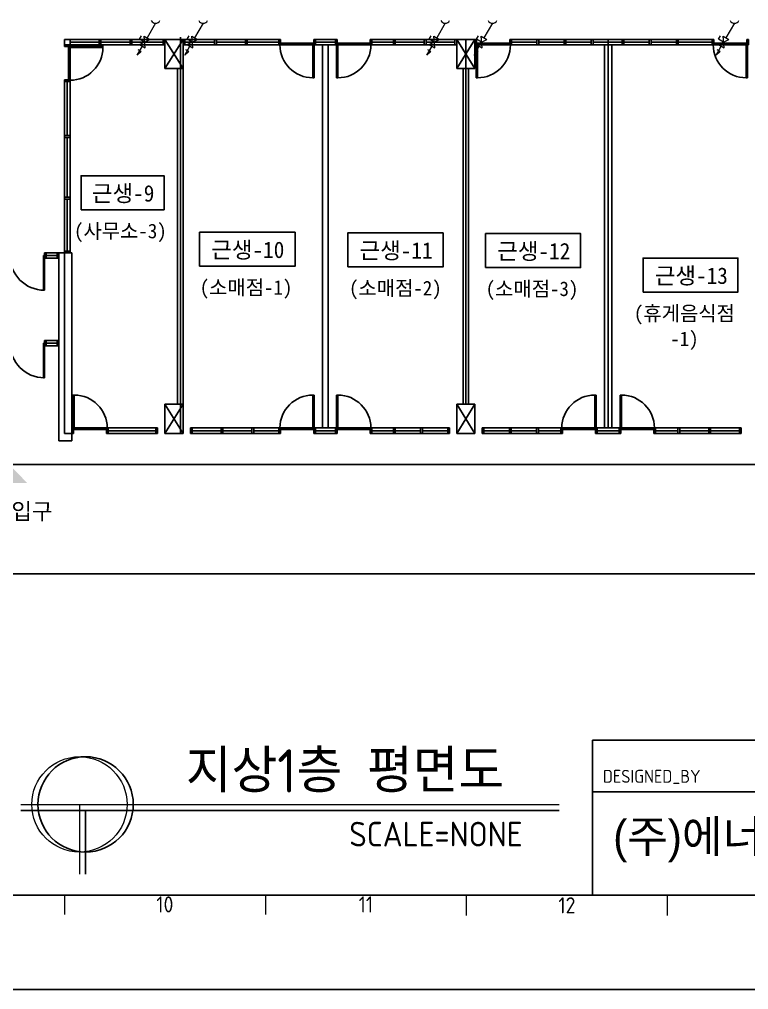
# Model space of a CAD drawing. Header units: millimetres. Extents: x 16332047 to 33387680, y -14835522 to -7015081.
# Drawn here: x 16633298 to 16651287, y -7685758 to -7661824 of the extents above; entities that cross this region are included whole.
import ezdxf
from ezdxf.enums import TextEntityAlignment as Align

# ---------------------------------------------------------------- set-up
doc = ezdxf.new("R2010")
doc.units = ezdxf.units.MM
doc.header["$LTSCALE"] = 300
doc.header["$MEASUREMENT"] = 0
doc.layers.get('0').update_dxf_attribs({"linetype": 'CONTINUOUS'})
for name, color, linetype in [('8', 8, 'CONTINUOUS'), ('A-HAT', 5, 'CONTINUOUS'), ('TEXT', 3, 'CONTINUOUS'), ('건물', 8, 'CONTINUOUS')]:
    doc.layers.add(name, color=color, linetype=linetype)
for name, color, linetype, lineweight in [('FRAME025', 3, 'CONTINUOUS', 9), ('FRAME050', 3, 'CONTINUOUS', 13), ('기존관', 7, 'CONTINUOUS', 9)]:
    doc.layers.add(name, color=color, linetype=linetype, lineweight=lineweight)
doc.styles.add('ISOCP', font='isocp.shx', dxfattribs={"width": 1.1, "oblique": 30, "bigfont": 'whgtxt.shx'})
doc.styles.add('M', font='')
doc.styles.add('돋움체', font='')
doc.styles.get('M').set_extended_font_data('Dotum')
doc.styles.get('돋움체').set_extended_font_data('DotumChe')

msp = doc.modelspace()

# ---------------------------------------------------------------- linework, layer by layer
at = {"lineweight": 5}
for p, q in [((16633331, -7681189), (16646615, -7681189)), ((16634780, -7681189), (16634780, -7682908))]:
    msp.add_line(p, q, dxfattribs=at)
at = {"lineweight": 25}
for p, q in [((16633331, -7681341), (16646615, -7681341)), ((16634932, -7681341), (16634932, -7682908))]:
    msp.add_line(p, q, dxfattribs=at)
at = {"lineweight": 5}
msp.add_circle((16634780, -7681189), 1175, dxfattribs=at)
at = {"lineweight": 25}
msp.add_circle((16634932, -7681189), 1175, dxfattribs=at)
at = {"layer": '8'}
msp.add_lwpolyline([(16587448, -7685758), (16671448, -7685758), (16671448, -7626358), (16587448, -7626358)], close=True, dxfattribs=at)
at = {"layer": 'A-HAT', "color": 1}
for p, q in [((16647438, -7679604), (16669121, -7679604)), ((16647438, -7683431), (16647438, -7679604)), ((16647438, -7680880), (16669121, -7680880)), ((16589776, -7683431), (16669121, -7683431))]:
    msp.add_line(p, q, dxfattribs=at)
at = {"layer": 'FRAME050'}
for p, q in [((16634407, -7683409), (16634407, -7683905)), ((16639366, -7683409), (16639366, -7683905)), ((16644326, -7683927), (16644326, -7683431)), ((16649285, -7683927), (16649285, -7683431))]:
    msp.add_line(p, q, dxfattribs=at)
at = {"layer": '건물'}
for p, q in [((16634412, -7662318), (16634547, -7662318)), ((16634412, -7662453), (16634412, -7662318)), ((16634412, -7662453), (16634412, -7662318)), ((16636887, -7662318), (16634412, -7662318)), ((16634547, -7662318), (16634547, -7662453)), ((16635267, -7662453), (16635267, -7662318)), ((16635267, -7662318), (16635307, -7662318)), ((16635307, -7662318), (16635307, -7662453)), ((16636027, -7662453), (16636027, -7662318)), ((16636027, -7662318), (16636068, -7662318)), ((16636068, -7662318), (16636068, -7662453)), ((16636846, -7662453), (16636846, -7662318)), ((16636846, -7662318), (16636887, -7662318)), ((16636887, -7662318), (16636887, -7662453)), ((16636887, -7662318), (16637337, -7663038)), ((16636887, -7663038), (16637337, -7662318)), ((16636887, -7663038), (16636887, -7662318)), ((16636887, -7662318), (16637337, -7662318)), ((16637269, -7672038), (16637269, -7662261)), ((16637337, -7662453), (16637337, -7662318)), ((16639699, -7662318), (16637337, -7662318)), ((16637337, -7662318), (16637337, -7663038)), ((16637382, -7662318), (16637382, -7662453)), ((16638113, -7662453), (16638113, -7662318)), ((16638113, -7662318), (16638158, -7662318)), ((16638158, -7662318), (16638158, -7662453)), ((16638874, -7662453), (16638874, -7662318)), ((16638874, -7662318), (16638919, -7662318)), ((16638919, -7662318), (16638919, -7662453)), ((16639740, -7662318), (16639699, -7662318)), ((16639699, -7662318), (16639699, -7662435)), ((16639740, -7662358), (16639740, -7662318)), ((16640559, -7662358), (16640559, -7662318)), ((16640559, -7662318), (16640599, -7662318)), ((16641094, -7662318), (16640599, -7662318)), ((16640599, -7662318), (16640599, -7662435)), ((16641135, -7662318), (16641094, -7662318)), ((16641094, -7662318), (16641094, -7662435)), ((16641135, -7662358), (16641135, -7662318)), ((16641954, -7662358), (16641954, -7662318)), ((16641954, -7662318), (16641994, -7662318)), ((16644087, -7662318), (16641994, -7662318)), ((16641994, -7662318), (16641994, -7662435)), ((16642523, -7662453), (16642523, -7662318)), ((16642523, -7662318), (16642568, -7662318)), ((16642568, -7662318), (16642568, -7662453)), ((16643284, -7662453), (16643284, -7662318)), ((16643329, -7662318), (16643329, -7662453)), ((16644042, -7662453), (16644042, -7662318)), ((16644042, -7662318), (16644087, -7662318)), ((16644087, -7662318), (16644087, -7662453)), ((16644087, -7662318), (16644537, -7663038)), ((16644087, -7663038), (16644537, -7662318)), ((16644087, -7663038), (16644087, -7662318)), ((16644087, -7662318), (16644537, -7662318)), ((16644312, -7662318), (16644312, -7671318)), ((16644537, -7662318), (16644537, -7663038)), ((16644577, -7662318), (16644537, -7662318)), ((16644537, -7662318), (16644537, -7662435)), ((16644577, -7662358), (16644577, -7662318)), ((16645396, -7662358), (16645396, -7662318)), ((16645396, -7662318), (16645437, -7662318)), ((16650387, -7662318), (16645437, -7662318)), ((16645437, -7662318), (16645437, -7662435)), ((16646065, -7662453), (16646065, -7662318)), ((16646065, -7662318), (16646110, -7662318)), ((16646110, -7662318), (16646110, -7662453)), ((16646735, -7662453), (16646735, -7662318)), ((16646735, -7662318), (16646780, -7662318)), ((16646780, -7662318), (16646780, -7662453)), ((16647406, -7662453), (16647406, -7662318)), ((16647406, -7662318), (16647451, -7662318)), ((16647451, -7662318), (16647451, -7662453)), ((16647822, -7662318, 0), (16647822, -7671903, 0)), ((16648166, -7662453), (16648166, -7662318)), ((16648166, -7662318), (16648211, -7662318)), ((16648211, -7662318), (16648211, -7662453)), ((16648837, -7662453), (16648837, -7662318)), ((16648837, -7662318), (16648882, -7662318)), ((16648882, -7662318), (16648882, -7662453)), ((16649507, -7662453), (16649507, -7662318)), ((16649507, -7662318), (16649552, -7662318)), ((16649552, -7662318), (16649552, -7662453)), ((16650427, -7662318), (16650387, -7662318)), ((16650387, -7662318), (16650387, -7662435)), ((16650427, -7662358), (16650427, -7662318)), ((16651246, -7662358), (16651246, -7662318)), ((16651246, -7662318), (16651287, -7662318)), ((16651287, -7662318), (16651287, -7662435)), ((16634547, -7662453), (16634412, -7662453)), ((16636887, -7662453), (16634412, -7662453)), ((16634412, -7662493), (16634412, -7662453)), ((16634412, -7662453), (16634529, -7662453)), ((16634452, -7662493), (16634412, -7662493)), ((16634506, -7662493), (16634452, -7662493)), ((16634452, -7662493), (16634452, -7662493)), ((16634547, -7662480), (16634506, -7662480)), ((16634506, -7662480), (16634506, -7662493)), ((16634506, -7662493), (16634506, -7663312)), ((16634529, -7662453), (16634547, -7662453)), ((16634547, -7662385), (16635267, -7662385)), ((16634547, -7662453), (16634547, -7667583)), ((16634547, -7662453), (16634547, -7662480)), ((16634547, -7663326), (16634547, -7662480)), ((16634547, -7662480), (16634547, -7662514)), ((16635359, -7662480), (16634547, -7662480)), ((16634547, -7662514), (16635359, -7662514)), ((16635307, -7662453), (16635267, -7662453)), ((16635307, -7662385), (16636027, -7662385)), ((16635359, -7662514), (16635359, -7662480)), ((16636068, -7662453), (16636027, -7662453)), ((16636068, -7662385), (16636846, -7662385)), ((16636887, -7662453), (16636846, -7662453)), ((16637382, -7662453), (16637337, -7662453)), ((16639699, -7662453), (16637337, -7662453)), ((16637382, -7662385), (16638113, -7662385)), ((16638113, -7662385), (16637382, -7662385)), ((16638158, -7662453), (16638113, -7662453)), ((16638158, -7662385), (16638874, -7662385)), ((16638874, -7662385), (16638158, -7662385)), ((16638919, -7662453), (16638874, -7662453)), ((16638919, -7662385), (16639636, -7662385)), ((16639699, -7662385), (16638919, -7662385)), ((16639699, -7662435), (16639699, -7662453)), ((16639699, -7662453), (16639726, -7662453)), ((16639726, -7662453), (16639726, -7662412)), ((16639726, -7662412), (16639740, -7662412)), ((16639726, -7662453), (16640572, -7662453)), ((16639726, -7662453), (16639726, -7662453)), ((16639740, -7662412), (16639740, -7662358)), ((16639740, -7662358), (16639740, -7662358)), ((16640559, -7662412), (16639740, -7662412)), ((16640572, -7662453), (16640538, -7662453)), ((16640538, -7662453), (16640538, -7663265)), ((16640559, -7662412), (16640559, -7662358)), ((16640559, -7662358), (16640559, -7662358)), ((16640572, -7662412), (16640559, -7662412)), ((16640572, -7662453), (16640572, -7662412)), ((16640572, -7663265), (16640572, -7662453)), ((16640599, -7662453), (16640572, -7662453)), ((16641094, -7662385), (16640599, -7662385)), ((16640599, -7662435), (16640599, -7662453)), ((16641094, -7662453), (16640599, -7662453)), ((16640779, -7662453), (16640779, -7671903)), ((16640914, -7662453), (16640914, -7671903)), ((16641094, -7662435), (16641094, -7662453)), ((16641094, -7662453), (16641121, -7662453)), ((16641121, -7662453), (16641121, -7662412)), ((16641121, -7662412), (16641135, -7662412)), ((16641967, -7662453), (16641121, -7662453)), ((16641121, -7662453), (16641156, -7662453)), ((16641121, -7663265), (16641121, -7662453)), ((16641135, -7662412), (16641135, -7662358)), ((16641135, -7662358), (16641135, -7662358)), ((16641135, -7662412), (16641954, -7662412)), ((16641156, -7662453), (16641156, -7663265)), ((16641954, -7662412), (16641954, -7662358)), ((16641954, -7662358), (16641954, -7662358)), ((16641967, -7662412), (16641954, -7662412)), ((16641967, -7662453), (16641967, -7662412)), ((16641967, -7662453), (16641967, -7662453)), ((16641994, -7662453), (16641967, -7662453)), ((16642523, -7662385), (16641994, -7662385)), ((16642523, -7662385), (16641994, -7662385)), ((16641994, -7662435), (16641994, -7662453)), ((16644087, -7662453), (16641994, -7662453)), ((16642568, -7662453), (16642523, -7662453)), ((16643284, -7662385), (16642568, -7662385)), ((16643284, -7662385), (16642568, -7662385)), ((16643329, -7662453), (16643284, -7662453)), ((16644042, -7662385), (16643329, -7662385)), ((16644042, -7662385), (16643329, -7662385)), ((16644087, -7662453), (16644042, -7662453)), ((16644537, -7662435), (16644537, -7662453)), ((16644537, -7662453), (16644564, -7662453)), ((16644564, -7662453), (16644564, -7662412)), ((16644564, -7662412), (16644577, -7662412)), ((16645410, -7662453), (16644564, -7662453)), ((16644564, -7662453), (16644598, -7662453)), ((16644564, -7663265), (16644564, -7662453)), ((16644577, -7662412), (16644577, -7662358)), ((16644577, -7662358), (16644577, -7662358)), ((16644577, -7662412), (16645396, -7662412)), ((16644598, -7662453), (16644598, -7663265)), ((16645396, -7662412), (16645396, -7662358)), ((16645396, -7662358), (16645396, -7662358)), ((16645410, -7662412), (16645396, -7662412)), ((16645410, -7662453), (16645410, -7662412)), ((16645410, -7662453), (16645410, -7662453)), ((16645437, -7662453), (16645410, -7662453)), ((16646065, -7662385), (16645437, -7662385)), ((16645437, -7662435), (16645437, -7662453)), ((16650387, -7662453), (16645437, -7662453)), ((16646110, -7662453), (16646065, -7662453)), ((16646735, -7662385), (16646110, -7662385)), ((16646780, -7662453), (16646735, -7662453)), ((16647406, -7662385), (16646780, -7662385)), ((16647451, -7662453), (16647406, -7662453)), ((16648166, -7662385), (16647451, -7662385)), ((16647732, -7662453, 0), (16647732, -7671903, 0)), ((16647732, -7662453, 0), (16647732, -7671903, 0)), ((16647912, -7662453, 0), (16647912, -7671903, 0)), ((16648211, -7662453), (16648166, -7662453)), ((16648837, -7662385), (16648211, -7662385)), ((16648882, -7662453), (16648837, -7662453)), ((16649507, -7662385), (16648882, -7662385)), ((16649552, -7662453), (16649507, -7662453)), ((16650387, -7662385), (16649552, -7662385)), ((16650387, -7662435), (16650387, -7662453)), ((16650387, -7662453), (16650414, -7662453)), ((16650414, -7662453), (16650414, -7662412)), ((16650414, -7662412), (16650427, -7662412)), ((16650414, -7662453), (16651260, -7662453)), ((16650414, -7662453), (16650414, -7662453)), ((16650427, -7662412), (16650427, -7662358)), ((16650427, -7662358), (16650427, -7662358)), ((16651246, -7662412), (16650427, -7662412)), ((16651260, -7662453), (16651226, -7662453)), ((16651226, -7662453), (16651226, -7663265)), ((16651246, -7662412), (16651246, -7662358)), ((16651246, -7662358), (16651246, -7662358)), ((16651260, -7662412), (16651246, -7662412)), ((16651260, -7662453), (16651260, -7662412)), ((16651260, -7663265), (16651260, -7662453)), ((16651287, -7662453), (16651260, -7662453)), ((16651287, -7662435), (16651287, -7662453)), ((16637337, -7663038), (16636887, -7663038)), ((16637202, -7663038), (16637202, -7671318)), ((16637337, -7663038), (16637337, -7671318)), ((16644537, -7663038), (16644087, -7663038)), ((16644244, -7663038), (16644244, -7671318)), ((16644379, -7663038), (16644379, -7671318)), ((16640538, -7663265), (16640572, -7663265)), ((16641156, -7663265), (16641121, -7663265)), ((16644598, -7663265), (16644564, -7663265)), ((16651226, -7663265), (16651260, -7663265)), ((16634412, -7663312), (16634412, -7667583)), ((16634452, -7663312), (16634412, -7663312)), ((16634412, -7663312), (16634412, -7663353)), ((16634412, -7663353), (16634529, -7663353)), ((16634506, -7663312), (16634452, -7663312)), ((16634452, -7663312), (16634452, -7663312)), ((16634479, -7664692), (16634479, -7663353)), ((16634506, -7663326), (16634506, -7663312)), ((16634547, -7663326), (16634506, -7663326)), ((16634529, -7663353), (16634547, -7663353)), ((16634547, -7663326), (16634547, -7663326)), ((16634547, -7663353), (16634547, -7663326)), ((16634547, -7664692), (16634412, -7664692)), ((16634412, -7664692), (16634412, -7664736)), ((16634547, -7664736), (16634547, -7664692)), ((16634412, -7664736), (16634547, -7664736)), ((16634479, -7666213), (16634479, -7664736)), ((16634547, -7666213), (16634412, -7666213)), ((16634412, -7666213), (16634412, -7666257)), ((16634412, -7666257), (16634547, -7666257)), ((16634479, -7667538), (16634479, -7666257)), ((16634547, -7666257), (16634547, -7666213)), ((16633962, -7667583), (16633917, -7667583)), ((16633917, -7667583), (16633917, -7667718)), ((16634268, -7667583), (16633917, -7667583)), ((16633962, -7667642), (16633962, -7667583)), ((16634268, -7667583), (16634227, -7667583)), ((16634227, -7667583), (16634227, -7667718)), ((16634268, -7667583), (16634412, -7667583)), ((16634268, -7672218), (16634268, -7667583)), ((16634268, -7667718), (16634268, -7667583)), ((16634547, -7667538), (16634412, -7667538)), ((16634412, -7667538), (16634412, -7667583)), ((16634412, -7672038), (16634412, -7667583)), ((16634412, -7667583), (16634592, -7667583)), ((16634412, -7667583), (16634547, -7667583)), ((16634547, -7667583), (16634547, -7667538)), ((16634592, -7672038), (16634592, -7667583)), ((16633917, -7667650), (16633894, -7667650)), ((16633894, -7668505), (16633894, -7667650)), ((16633917, -7667650), (16633917, -7668505)), ((16633962, -7667718), (16633917, -7667718)), ((16634268, -7667718), (16633917, -7667718)), ((16633962, -7667642), (16633957, -7667644)), ((16633957, -7667644), (16633957, -7667657)), ((16634227, -7667650), (16633957, -7667650)), ((16633962, -7667658), (16633957, -7667657)), ((16633962, -7667658), (16633962, -7667718)), ((16634227, -7667718), (16634268, -7667718)), ((16633917, -7668505), (16633894, -7668505)), ((16633962, -7669743), (16633917, -7669743)), ((16633917, -7669743), (16633917, -7669878)), ((16634268, -7669743), (16633917, -7669743)), ((16633962, -7669802), (16633962, -7669743)), ((16634268, -7669743), (16634227, -7669743)), ((16634227, -7669743), (16634227, -7669878)), ((16634268, -7669878), (16634268, -7669743)), ((16633917, -7669810), (16633894, -7669810)), ((16633894, -7670665), (16633894, -7669810)), ((16633917, -7669810), (16633917, -7670665)), ((16633962, -7669878), (16633917, -7669878)), ((16634268, -7669878), (16633917, -7669878)), ((16633962, -7669802), (16633957, -7669804)), ((16633957, -7669804), (16633957, -7669817)), ((16633957, -7669810), (16634227, -7669810)), ((16633962, -7669818), (16633957, -7669817)), ((16633962, -7669818), (16633962, -7669878)), ((16634227, -7669878), (16634268, -7669878)), ((16633917, -7670665), (16633894, -7670665)), ((16634653, -7671091), (16634619, -7671091)), ((16634619, -7671091), (16634619, -7671903)), ((16634653, -7671903), (16634653, -7671091)), ((16640538, -7671903), (16640538, -7671091)), ((16640538, -7671091), (16640572, -7671091)), ((16640572, -7671091), (16640572, -7671903)), ((16641156, -7671091), (16641121, -7671091)), ((16641121, -7671091), (16641121, -7671903)), ((16641156, -7671903), (16641156, -7671091)), ((16647491, -7671903), (16647491, -7671091)), ((16647491, -7671091), (16647525, -7671091)), ((16647525, -7671091), (16647525, -7671903)), ((16648153, -7671091), (16648119, -7671091)), ((16648119, -7671091), (16648119, -7671903)), ((16648153, -7671903), (16648153, -7671091)), ((16636887, -7671318), (16637337, -7672038)), ((16636887, -7672038), (16637337, -7671318)), ((16636887, -7672038), (16636887, -7671318)), ((16636887, -7671318), (16637337, -7671318)), ((16637337, -7671318), (16637337, -7672038)), ((16644087, -7671318), (16644537, -7672038)), ((16644087, -7672038), (16644537, -7671318)), ((16644087, -7672038), (16644087, -7671318)), ((16644087, -7671318), (16644537, -7671318)), ((16644537, -7671318), (16644537, -7672038)), ((16634592, -7671921), (16634592, -7671903)), ((16634592, -7671903), (16634619, -7671903)), ((16635465, -7671903), (16634619, -7671903)), ((16634619, -7671903), (16634653, -7671903)), ((16634619, -7671903), (16634619, -7671944)), ((16635465, -7671903), (16635465, -7671903)), ((16635492, -7671903), (16635465, -7671903)), ((16635465, -7671903), (16635465, -7671944)), ((16635492, -7671903), (16636666, -7671903)), ((16635492, -7671921), (16635492, -7671903)), ((16636707, -7671903), (16636666, -7671903)), ((16636666, -7671903), (16636666, -7672038)), ((16636707, -7671903), (16636666, -7671903)), ((16636666, -7671903), (16636666, -7672038)), ((16636707, -7672038), (16636707, -7671903)), ((16636707, -7672038), (16636707, -7671903)), ((16637517, -7671903), (16637557, -7671903)), ((16637517, -7672038), (16637517, -7671903)), ((16639726, -7671903), (16637517, -7671903)), ((16637517, -7671903), (16639726, -7671903)), ((16637557, -7671903), (16637557, -7672038)), ((16638320, -7671903), (16638275, -7671903)), ((16638275, -7671903), (16638275, -7672038)), ((16638320, -7672038), (16638320, -7671903)), ((16639081, -7671903), (16639036, -7671903)), ((16639036, -7671903), (16639036, -7672038)), ((16639081, -7672038), (16639081, -7671903)), ((16639699, -7671921), (16639699, -7671903)), ((16639699, -7671903), (16639726, -7671903)), ((16639726, -7671903), (16640572, -7671903)), ((16639726, -7671903), (16639726, -7671903)), ((16639726, -7671903), (16639726, -7671943)), ((16640572, -7671903), (16640538, -7671903)), ((16641121, -7671903), (16640572, -7671903)), ((16640572, -7671903), (16641121, -7671903)), ((16640599, -7671903), (16640572, -7671903)), ((16640572, -7671903), (16640572, -7671943)), ((16640599, -7671921), (16640599, -7671903)), ((16641094, -7671921), (16641094, -7671903)), ((16641094, -7671903), (16641121, -7671903)), ((16641967, -7671903), (16641121, -7671903)), ((16641121, -7671903), (16641156, -7671903)), ((16641121, -7671903), (16641121, -7671943)), ((16641967, -7671903), (16641967, -7671903)), ((16643907, -7671903), (16641967, -7671903)), ((16641967, -7671903), (16643907, -7671903)), ((16641994, -7671903), (16641967, -7671903)), ((16641967, -7671903), (16641967, -7671943)), ((16641994, -7671921), (16641994, -7671903)), ((16642568, -7671903), (16642523, -7671903)), ((16642523, -7671903), (16642523, -7672038)), ((16642568, -7672038), (16642568, -7671903)), ((16643239, -7671903), (16643194, -7671903)), ((16643194, -7671903), (16643194, -7672038)), ((16643239, -7672038), (16643239, -7671903)), ((16643907, -7671903), (16643866, -7671903)), ((16643866, -7671903), (16643866, -7672038)), ((16643907, -7672038), (16643907, -7671903)), ((16644717, -7671903), (16644757, -7671903)), ((16644717, -7672038), (16644717, -7671903)), ((16644717, -7671903), (16646679, -7671903)), ((16644757, -7671903), (16644757, -7672038)), ((16645430, -7671903), (16645385, -7671903)), ((16645385, -7671903), (16645385, -7672038)), ((16645430, -7672038), (16645430, -7671903)), ((16646101, -7671903), (16646056, -7671903)), ((16646056, -7671903), (16646056, -7672038)), ((16646101, -7672038), (16646101, -7671903)), ((16646652, -7671921), (16646652, -7671903)), ((16646652, -7671903), (16646679, -7671903)), ((16646679, -7671903), (16647525, -7671903)), ((16646679, -7671903), (16646679, -7671903)), ((16646679, -7671903), (16646679, -7671943)), ((16647525, -7671903), (16647491, -7671903)), ((16647525, -7671903), (16648092, -7671903)), ((16647552, -7671903), (16647525, -7671903)), ((16647525, -7671903), (16647525, -7671943)), ((16647552, -7671921), (16647552, -7671903)), ((16648092, -7671921), (16648092, -7671903)), ((16648092, -7671903), (16648119, -7671903)), ((16648965, -7671903), (16648119, -7671903)), ((16648119, -7671903), (16648965, -7671903)), ((16648119, -7671903), (16648153, -7671903)), ((16648119, -7671903), (16648119, -7671943)), ((16648965, -7671903), (16648965, -7671903)), ((16648992, -7671903), (16648965, -7671903)), ((16648965, -7671903), (16648965, -7671943)), ((16648992, -7671903), (16651107, -7671903)), ((16648992, -7671921), (16648992, -7671903)), ((16649588, -7671903), (16649543, -7671903)), ((16649543, -7671903), (16649543, -7672038)), ((16649588, -7672038), (16649588, -7671903)), ((16650349, -7671903), (16650304, -7671903)), ((16650304, -7671903), (16650304, -7672038)), ((16650349, -7672038), (16650349, -7671903)), ((16651107, -7671903), (16651066, -7671903)), ((16651066, -7671903), (16651066, -7672038)), ((16651107, -7672038), (16651107, -7671903)), ((16634592, -7672038), (16634412, -7672038)), ((16634412, -7672038), (16634412, -7672038)), ((16634592, -7672038), (16634592, -7671921)), ((16634592, -7672038), (16634592, -7672218)), ((16634632, -7672038), (16634592, -7672038)), ((16634619, -7671944), (16634632, -7671944)), ((16634632, -7671944), (16635451, -7671944)), ((16634632, -7671944), (16634632, -7671998)), ((16634632, -7671998), (16634632, -7671998)), ((16634632, -7671998), (16634632, -7672038)), ((16635465, -7671944), (16635451, -7671944)), ((16635451, -7671944), (16635451, -7671998)), ((16635451, -7671998), (16635451, -7671998)), ((16635451, -7671998), (16635451, -7672038)), ((16635451, -7672038), (16635492, -7672038)), ((16635492, -7672038), (16635492, -7671921)), ((16636666, -7671970), (16635492, -7671970)), ((16635492, -7672038), (16636666, -7672038)), ((16636666, -7672038), (16636707, -7672038)), ((16636666, -7672038), (16636707, -7672038)), ((16637337, -7672038), (16636887, -7672038)), ((16637557, -7672038), (16637517, -7672038)), ((16639740, -7672038), (16637517, -7672038)), ((16637517, -7672038), (16639740, -7672038)), ((16638277, -7671970), (16637557, -7671970)), ((16638275, -7672038), (16638320, -7672038)), ((16639038, -7671970), (16638318, -7671970)), ((16639036, -7672038), (16639081, -7672038)), ((16639699, -7671970), (16639078, -7671970)), ((16639699, -7672038), (16639699, -7671921)), ((16639740, -7672038), (16639699, -7672038)), ((16639726, -7671943), (16639740, -7671943)), ((16640559, -7671943), (16639740, -7671943)), ((16639740, -7671943), (16639740, -7671997)), ((16639740, -7671997), (16639740, -7671997)), ((16639740, -7671997), (16639740, -7672038)), ((16640572, -7671943), (16640559, -7671943)), ((16640559, -7671943), (16640559, -7671997)), ((16640559, -7671997), (16640559, -7671997)), ((16640559, -7671997), (16640559, -7672038)), ((16641135, -7672038), (16640559, -7672038)), ((16640559, -7672038), (16641135, -7672038)), ((16640559, -7672038), (16640599, -7672038)), ((16640599, -7672038), (16640599, -7671921)), ((16641094, -7671970), (16640599, -7671970)), ((16641094, -7672038), (16641094, -7671921)), ((16641135, -7672038), (16641094, -7672038)), ((16641121, -7671943), (16641135, -7671943)), ((16641135, -7671943), (16641954, -7671943)), ((16641135, -7671943), (16641135, -7671997)), ((16641135, -7671997), (16641135, -7671997)), ((16641135, -7671997), (16641135, -7672038)), ((16641967, -7671943), (16641954, -7671943)), ((16641954, -7671943), (16641954, -7671997)), ((16641954, -7671997), (16641954, -7671997)), ((16641954, -7671997), (16641954, -7672038)), ((16643907, -7672038), (16641954, -7672038)), ((16641954, -7672038), (16643907, -7672038)), ((16641954, -7672038), (16641994, -7672038)), ((16641994, -7672038), (16641994, -7671921)), ((16642525, -7671970), (16641994, -7671970)), ((16642523, -7672038), (16642568, -7672038)), ((16643196, -7671970), (16642566, -7671970)), ((16643194, -7672038), (16643239, -7672038)), ((16643866, -7671970), (16643236, -7671970)), ((16643866, -7672038), (16643907, -7672038)), ((16644537, -7672038), (16644087, -7672038)), ((16644757, -7672038), (16644717, -7672038)), ((16644717, -7672038), (16646652, -7672038)), ((16644757, -7671970), (16645387, -7671970)), ((16645385, -7672038), (16645430, -7672038)), ((16645428, -7671970), (16646058, -7671970)), ((16646056, -7672038), (16646101, -7672038)), ((16646098, -7671970), (16646652, -7671970)), ((16646652, -7672038), (16646652, -7671921)), ((16646692, -7672038), (16646652, -7672038)), ((16646679, -7671943), (16646692, -7671943)), ((16647511, -7671943), (16646692, -7671943)), ((16646692, -7671943), (16646692, -7671997)), ((16646692, -7671997), (16646692, -7671997)), ((16646692, -7671997), (16646692, -7672038)), ((16647525, -7671943), (16647511, -7671943)), ((16647511, -7671943), (16647511, -7671997)), ((16647511, -7671997), (16647511, -7671997)), ((16647511, -7671997), (16647511, -7672038)), ((16647511, -7672038), (16648092, -7672038)), ((16647511, -7672038), (16647552, -7672038)), ((16647552, -7672038), (16647552, -7671921)), ((16648092, -7671970), (16647552, -7671970)), ((16648092, -7672038), (16648092, -7671921)), ((16648132, -7672038), (16648092, -7672038)), ((16648119, -7671943), (16648132, -7671943)), ((16648132, -7671943), (16648951, -7671943)), ((16648132, -7671943), (16648132, -7671997)), ((16648132, -7671997), (16648132, -7671997)), ((16648132, -7671997), (16648132, -7672038)), ((16648965, -7671943), (16648951, -7671943)), ((16648951, -7671943), (16648951, -7671997)), ((16648951, -7671997), (16648951, -7671997)), ((16648951, -7671997), (16648951, -7672038)), ((16648951, -7672038), (16648992, -7672038)), ((16648992, -7672038), (16648992, -7671921)), ((16649545, -7671970), (16648992, -7671970)), ((16648992, -7672038), (16651107, -7672038)), ((16649543, -7672038), (16649588, -7672038)), ((16650306, -7671970), (16649586, -7671970)), ((16650304, -7672038), (16650349, -7672038)), ((16651066, -7671970), (16650346, -7671970)), ((16651066, -7672038), (16651107, -7672038)), ((16634592, -7672218), (16634268, -7672218)), ((16602123, -7672803), (16663195, -7672803)), ((16663041, -7675503), (16602277, -7675503)), ((16602277, -7675503), (16663041, -7675503))]:
    msp.add_line(p, q, dxfattribs=at)
for points in [[(16634821, -7666521), (16636866, -7666521), (16636866, -7665681), (16634821, -7665681)], [(16637742, -7667913), (16640101, -7667913), (16640101, -7667073), (16637742, -7667073)], [(16641400, -7667930), (16643750, -7667930), (16643750, -7667090), (16641400, -7667090)], [(16644797, -7667945), (16647143, -7667945), (16647143, -7667106), (16644797, -7667106)], [(16648682, -7668552), (16651025, -7668552), (16651025, -7667712), (16648682, -7667712)]]:
    msp.add_lwpolyline(points, close=True, dxfattribs=at)
for centre, radius, start, end in [((16634547, -7662514), 812, 270, 0), ((16640538, -7662453), 812, 180, 270), ((16641156, -7662453), 812, 270, 0), ((16644598, -7662453), 812, 270, 0), ((16651226, -7662453), 812, 180, 270), ((16633917, -7667650), 855, 180, 270), ((16633917, -7669810), 855, 180, 270), ((16634653, -7671903), 812, 0, 90), ((16640538, -7671903), 812, 90, 180), ((16641156, -7671903), 812, 0, 90), ((16647491, -7671903), 812, 90, 180), ((16648153, -7671903), 812, 0, 90)]:
    msp.add_arc(centre, radius, start, end, dxfattribs=at)
msp.add_solid([(16632629, -7673261), (16633494, -7673261), (16633062, -7672828)], dxfattribs=at)
at = {"layer": '기존관'}
for p, q in [((16636658, -7661918), (16636448, -7662282)), ((16637831, -7661918), (16637621, -7662282)), ((16643804, -7661918), (16643593, -7662282)), ((16644969, -7661918), (16644758, -7662282)), ((16650939, -7661918), (16650729, -7662282)), ((16636261, -7662442), (16636520, -7662323)), ((16636265, -7662310), (16636312, -7662229)), ((16636390, -7662382), (16636265, -7662310)), ((16636403, -7662524), (16636377, -7662240)), ((16636377, -7662240), (16636520, -7662323)), ((16637337, -7662318), (16637382, -7662318)), ((16637433, -7662442), (16637692, -7662323)), ((16637438, -7662310), (16637484, -7662229)), ((16637563, -7662382), (16637438, -7662310)), ((16637576, -7662524), (16637549, -7662240)), ((16637549, -7662240), (16637692, -7662323)), ((16643284, -7662318), (16643329, -7662318)), ((16643406, -7662442), (16643665, -7662323)), ((16643410, -7662310), (16643457, -7662229)), ((16643535, -7662382), (16643410, -7662310)), ((16643549, -7662524), (16643522, -7662240)), ((16643522, -7662240), (16643665, -7662323)), ((16644571, -7662442), (16644830, -7662323)), ((16644575, -7662310), (16644622, -7662229)), ((16644700, -7662382), (16644575, -7662310)), ((16644713, -7662524), (16644687, -7662240)), ((16644687, -7662240), (16644830, -7662323)), ((16650541, -7662442), (16650800, -7662323)), ((16650545, -7662310), (16650592, -7662229)), ((16650670, -7662382), (16650545, -7662310)), ((16650684, -7662524), (16650657, -7662240)), ((16650657, -7662240), (16650800, -7662323)), ((16636205, -7662703), (16636332, -7662483)), ((16636304, -7662618), (16636230, -7662575)), ((16636261, -7662442), (16636403, -7662524)), ((16637377, -7662703), (16637504, -7662483)), ((16637476, -7662618), (16637403, -7662575)), ((16637433, -7662442), (16637576, -7662524)), ((16643350, -7662703), (16643477, -7662483)), ((16643449, -7662618), (16643376, -7662575)), ((16643406, -7662442), (16643549, -7662524)), ((16644515, -7662703), (16644642, -7662483)), ((16644614, -7662618), (16644540, -7662575)), ((16644571, -7662442), (16644713, -7662524)), ((16650485, -7662703), (16650612, -7662483)), ((16650584, -7662618), (16650511, -7662575)), ((16650541, -7662442), (16650684, -7662524)), ((16636205, -7662703), (16636304, -7662618)), ((16637377, -7662703), (16637476, -7662618)), ((16643350, -7662703), (16643449, -7662618)), ((16644515, -7662703), (16644614, -7662618)), ((16650485, -7662703), (16650584, -7662618))]:
    msp.add_line(p, q, dxfattribs=at)
for centre in [(16636658, -7661795), (16637831, -7661795), (16643804, -7661795), (16644969, -7661795), (16650939, -7661795)]:
    msp.add_arc(centre, 123, 208.4369, 331.5631, dxfattribs=at)

# ---------------------------------------------------------------- texts
at = {"layer": 'FRAME025', "style": 'ISOCP', "flags": 8}
msp.add_attdef('DESIGNED_BY', text='XXX', height=318.9, dxfattribs=at).set_placement((16647693, -7680497), align=Align.MIDDLE_LEFT)
at = {"layer": 'FRAME050', "style": 'ISOCP'}
for s, p in [('10', (16636887, -7683657)), ('11', (16641846, -7683657)), ('12', (16646805, -7683679))]:
    msp.add_text(s, height=396.7, dxfattribs=at).set_placement(p, align=Align.MIDDLE)
at = {"layer": 'TEXT'}
for s, height, style, p in [('지상1층 평면도', 1065.2, 'ISOCP', (16637405, -7680896)), ('(주)에너지삼천', 798, 'M', (16647946, -7682376))]:
    msp.add_text(s, height=height, dxfattribs=dict(at, style=style)).set_placement(p)
at = {"layer": 'TEXT', "style": 'ISOCP'}
msp.add_text('SCALE=NONE', height=608.7, dxfattribs=at).set_placement((16641436, -7681923), align=Align.MIDDLE_LEFT)
at = {"layer": '건물', "style": '돋움체'}
for s, height, p in [('근생-9', 405, (16635858, -7666318)), ('(사무소-3)', 360, (16635789, -7667224)), ('근생-10', 405, (16638933, -7667710)), ('근생-11', 405, (16642592, -7667727)), ('근생-12', 405, (16645988, -7667743)), ('근생-13', 405, (16649874, -7668349)), ('(소매점-1)', 360, (16638889, -7668616)), ('(소매점-2)', 360, (16642573, -7668633)), ('(소매점-3)', 360, (16645944, -7668649)), ('(휴게음식점', 360, (16649703, -7669255)), ('-1)', 360, (16649703, -7669884)), ('주출입구', 405, (16633100, -7674159))]:
    msp.add_text(s, height=height, dxfattribs=at).set_placement(p, align=Align.CENTER)

doc.saveas('drawing.dxf')
